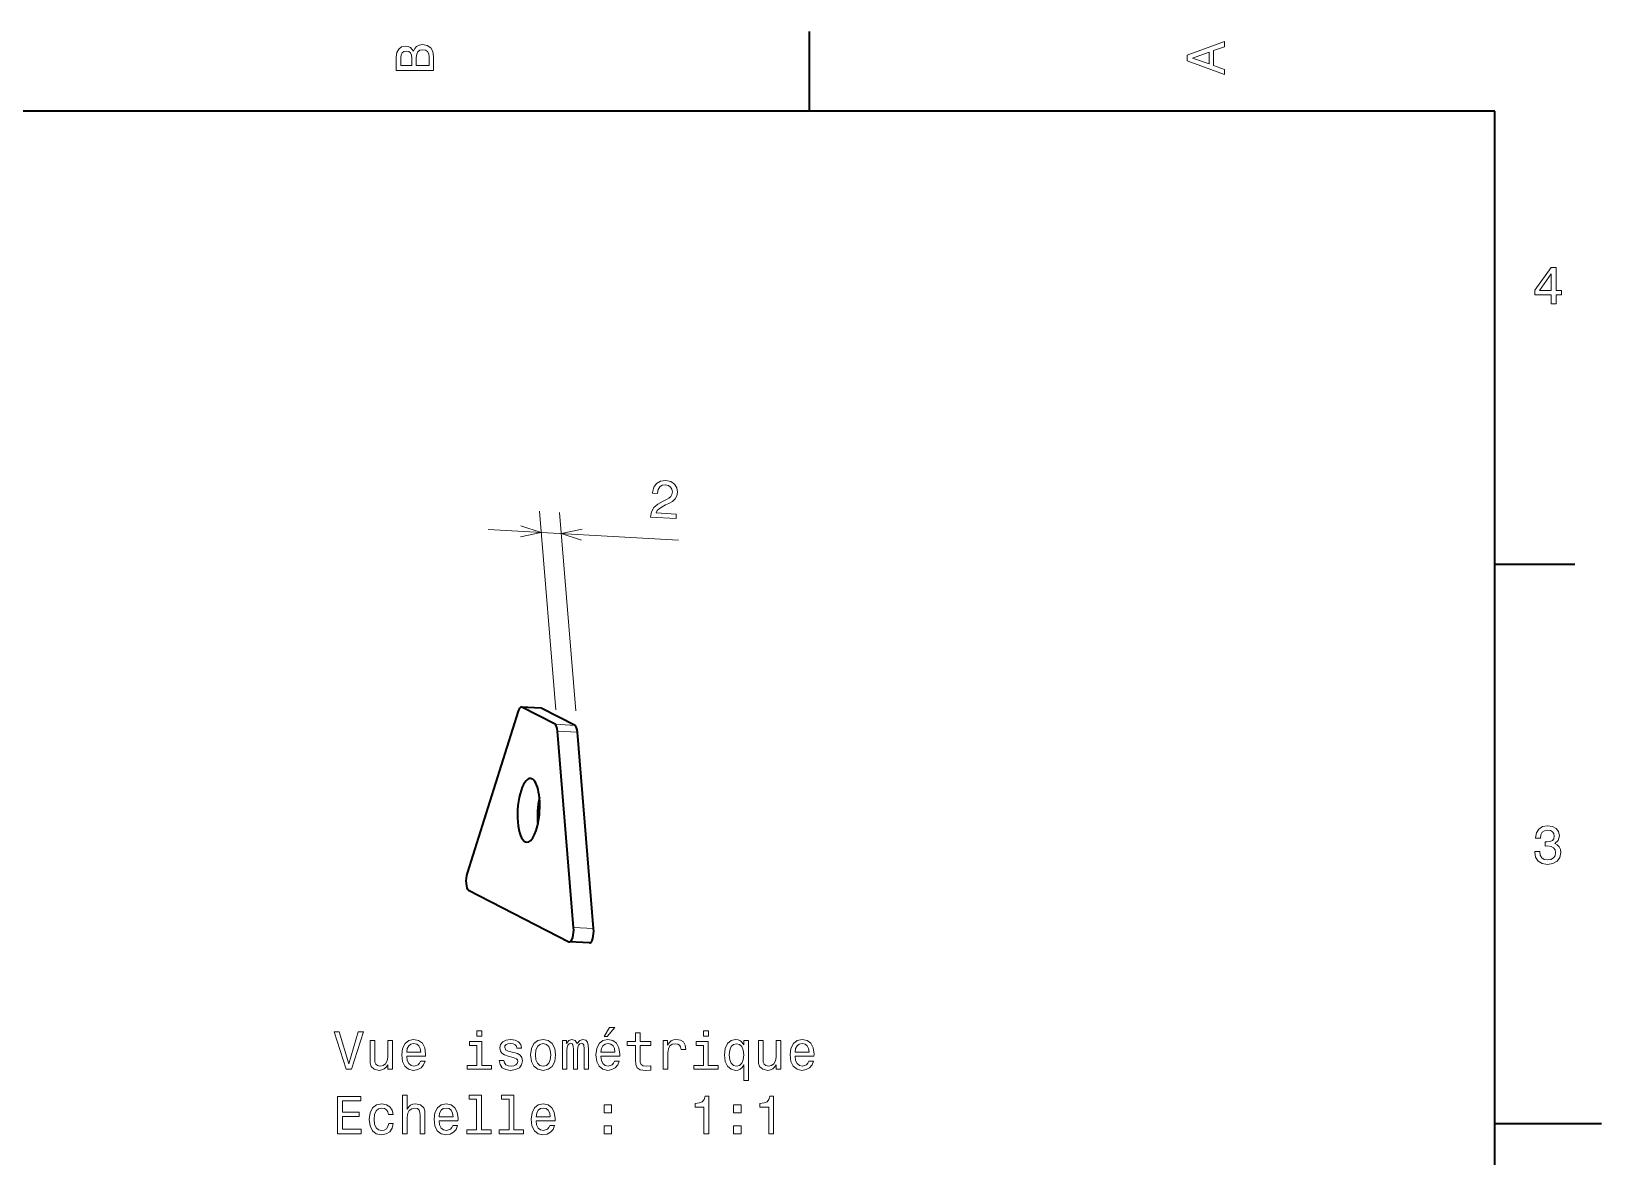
# Model space of a CAD drawing. Extents: x 0 to 297, y 0 to 210.
# Drawn here: x 149.7 to 297, y 101.9 to 207.5 of the extents above; entities that cross this region are included whole.
import ezdxf

# ---------------------------------------------------------------- set-up
doc = ezdxf.new("R2010")
doc.units = 0

msp = doc.modelspace()

# ---------------------------------------------------------------- linework, layer by layer
at = {"color": 7, "lineweight": 35, "ltscale": 0.1875}
for p, q in [((222.699997, 200), (222.699997, 207.5)), ((287, 157.5), (294.5, 157.5))]:
    msp.add_line(p, q, dxfattribs=at)
at = {"color": 7, "lineweight": 35}
for p, q in [((287, 200), (10, 200)), ((287, 10), (287, 200))]:
    msp.add_line(p, q, dxfattribs=at)
at = {"color": 190, "lineweight": 13, "ltscale": 0.467291}
for p, q in [((198.892822, 143.830322), (197.36438, 162.459351)), ((200.767456, 143.726654), (199.239014, 162.355698))]:
    msp.add_line(p, q, dxfattribs=at)
at = {"color": 190, "lineweight": 13, "ltscale": 0.447341}
msp.add_line((192.535522, 160.742126), (210.401855, 159.754135), dxfattribs=at)
at = {"color": 7, "lineweight": 35, "ltscale": 0.398441}
msp.add_line((195.357056, 143.69342), (190.567261, 128.492538), dxfattribs=at)
at = {"color": 7, "lineweight": 35, "ltscale": 0.046937}
for p, q in [((197.530518, 143.978485), (195.655884, 144.082153)), ((202.048706, 121.943756), (200.174072, 122.047424))]:
    msp.add_line(p, q, dxfattribs=at)
at = {"color": 7, "lineweight": 35, "ltscale": 0.087565}
for p, q in [((198.823242, 142.46756), (195.70752, 144.067703)), ((200.697876, 142.363892), (197.582153, 143.964035))]:
    msp.add_line(p, q, dxfattribs=at)
at = {"color": 7, "lineweight": 13, "ltscale": 0.046937}
for p, q in [((197.582153, 143.964035), (195.70752, 144.067703)), ((200.697876, 142.363892), (198.823242, 142.46756)), ((200.93103, 141.733337), (199.056396, 141.837006)), ((202.443848, 123.295692), (200.569214, 123.399361))]:
    msp.add_line(p, q, dxfattribs=at)
at = {"color": 7, "lineweight": 35, "ltscale": 0.46249}
for p, q in [((200.569214, 123.399361), (199.056396, 141.837006)), ((202.443848, 123.295692), (200.93103, 141.733337))]:
    msp.add_line(p, q, dxfattribs=at)
at = {"color": 7, "lineweight": 35, "ltscale": 0.264697}
msp.add_line((190.703979, 126.898788), (200.122437, 122.061874), dxfattribs=at)
at = {"color": 7, "lineweight": 35, "ltscale": 0.25}
msp.add_line((287, 105), (297, 105), dxfattribs=at)
at = {"color": 7, "lineweight": 13}
for points in [[(185.542007, 205.630417), (185.249496, 205.983429), (185.052811, 206.074219), (184.81073, 206.104477), (184.432495, 206.03891), (184.160156, 205.842224), (183.993729, 205.524506), (183.933212, 205.080704), (183.933212, 203.835022), (187.433212, 203.835022), (187.433212, 205.151306), (187.36261, 205.620331), (187.155838, 205.968307), (186.828018, 206.185165), (186.384216, 206.260818), (186.08667, 206.215424), (185.839554, 206.094391), (185.65799, 205.897705)], [(261.633209, 203.466858), (261.633209, 203.930847), (260.604401, 204.298996), (260.604401, 205.695969), (261.633209, 206.064133), (261.633209, 206.538193), (258.128174, 205.257217), (258.128174, 204.742798)], [(185.385666, 204.984879), (185.385666, 204.298996), (184.351807, 204.298996), (184.351807, 205.025223), (184.382065, 205.297562), (184.472839, 205.489197), (184.629181, 205.605194), (184.86116, 205.645538), (185.093155, 205.600143), (185.254532, 205.479111), (185.355408, 205.272339)], [(187.014618, 205.095825), (187.014618, 204.298996), (185.809296, 204.298996), (185.809296, 205.050446), (185.844589, 205.368164), (185.9505, 205.595108), (186.132065, 205.731277), (186.394302, 205.776657), (186.671692, 205.731277), (186.863327, 205.605194), (186.979324, 205.393372)], [(260.17572, 204.460388), (258.632477, 205), (260.17572, 205.539627)], [(292.277374, 181.916794), (292.731262, 181.916794), (292.731262, 182.784225), (293.23056, 182.784225), (293.23056, 183.187683), (292.731262, 183.187683), (292.731262, 185.341141), (292.272339, 185.341141), (290.739197, 183.228027), (290.739197, 182.784225), (292.277374, 182.784225)], [(291.162842, 183.187683), (292.277374, 184.756134), (292.277374, 183.187683)], [(290.729126, 130.51622), (290.729126, 130.480911), (290.809814, 129.996765), (291.046844, 129.633652), (291.420044, 129.401657), (291.914276, 129.315933), (292.438782, 129.401657), (292.832153, 129.623566), (293.08429, 129.976593), (293.175079, 130.430481), (293.134735, 130.728027), (293.023773, 130.970108), (292.842224, 131.156708), (292.600159, 131.292877), (292.927948, 131.565216), (293.043945, 131.998932), (292.968292, 132.392303), (292.751434, 132.68985), (292.398407, 132.87645), (291.914276, 132.942017), (291.460388, 132.861313), (291.112396, 132.63942), (290.885468, 132.286392), (290.809814, 131.817368), (290.809814, 131.782074), (291.258636, 131.782074), (291.299011, 132.104828), (291.430115, 132.336823), (291.641937, 132.478027), (291.939484, 132.528473), (292.201721, 132.488113), (292.393372, 132.382217), (292.509369, 132.210739), (292.554749, 131.97876), (292.509369, 131.731628), (292.388336, 131.565216), (292.176514, 131.46434), (291.889069, 131.434082), (291.692383, 131.439133), (291.692383, 131.04071), (291.939484, 131.050797), (292.257202, 131.005417), (292.494232, 130.884369), (292.635468, 130.687683), (292.685883, 130.430481), (292.630402, 130.13797), (292.484161, 129.921112), (292.252167, 129.784943), (291.944519, 129.739563), (291.626801, 129.789993), (291.394806, 129.941284), (291.248566, 130.183365), (291.193085, 130.51622)], [(180.36441, 113.591988), (179.486877, 110.611443), (178.584152, 113.591988), (178.105042, 113.591988), (179.234726, 110.086945), (179.739044, 110.086945), (180.843506, 113.591988)], [(191.958786, 113.707985), (191.489761, 113.707985), (191.489761, 113.203659), (191.958786, 113.203659)], [(203.427094, 113.163315), (203.72464, 113.163315), (204.425644, 114.02066), (203.931412, 114.02066)], [(206.362244, 112.326141), (206.362244, 110.969513), (206.392502, 110.530746), (206.533722, 110.228157), (206.816132, 110.051643), (207.295242, 109.991127), (207.819733, 110.016342), (207.819733, 110.399628), (207.436447, 110.369362), (207.08847, 110.409714), (206.901871, 110.535789), (206.821182, 110.747604), (206.806046, 111.045158), (206.806046, 112.326141), (207.819733, 112.326141), (207.819733, 112.704376), (206.806046, 112.704376), (206.806046, 113.49617), (206.362244, 113.49617), (206.362244, 112.704376), (205.595673, 112.704376), (205.595673, 112.326141)], [(213.210938, 113.707985), (212.741928, 113.707985), (212.741928, 113.203659), (213.210938, 113.203659)], [(183.566849, 112.795158), (183.123047, 112.795158), (183.123047, 111.231758), (183.072617, 110.868645), (182.926361, 110.6064), (182.699417, 110.445015), (182.401871, 110.394585), (182.164841, 110.434929), (182.013535, 110.555962), (181.927811, 110.762733), (181.907639, 111.055244), (181.907639, 112.795158), (181.463837, 112.795158), (181.463837, 111.0149), (181.478958, 110.65683), (181.574783, 110.359276), (181.867294, 110.086945), (182.336304, 109.991127), (182.58847, 110.026428), (182.805328, 110.117203), (182.991928, 110.273544), (183.143219, 110.500488), (183.143219, 110.086945), (183.566849, 110.086945)], [(184.903305, 111.312447), (186.678528, 111.312447), (186.683563, 111.519218), (186.602875, 112.09919), (186.380981, 112.532913), (186.027954, 112.795158), (185.558929, 112.890976), (185.099991, 112.790115), (184.746964, 112.50769), (184.52002, 112.048759), (184.439331, 111.443573), (184.514984, 110.823257), (184.741928, 110.369362), (185.089905, 110.086945), (185.543793, 109.991127), (185.937164, 110.056686), (186.259933, 110.228157), (186.496964, 110.500488), (186.633133, 110.863602), (186.194382, 110.863602), (186.103592, 110.661873), (185.972473, 110.510574), (185.599274, 110.389542), (185.311813, 110.445015), (185.094955, 110.621529), (184.953735, 110.908989), (184.903305, 111.297318)], [(184.903305, 111.685646), (184.958786, 112.03363), (185.094955, 112.290833), (185.301727, 112.447174), (185.574066, 112.502647), (185.841354, 112.447174), (186.048126, 112.290833), (186.17421, 112.03363), (186.219589, 111.685646)], [(191.943649, 110.460144), (191.943649, 112.704376), (190.803894, 112.704376), (190.803894, 112.326141), (191.499847, 112.326141), (191.499847, 110.460144), (190.592072, 110.460144), (190.592072, 110.086945), (192.861526, 110.086945), (192.861526, 110.460144)], [(194.949417, 111.665474), (194.520752, 111.766342), (194.203018, 111.882332), (194.097107, 112.119362), (194.12738, 112.285789), (194.233276, 112.40683), (194.404755, 112.482475), (194.651871, 112.512733), (194.888901, 112.482475), (195.0755, 112.391701), (195.196533, 112.255531), (195.246979, 112.073975), (195.680695, 112.073975), (195.680695, 112.084061), (195.605042, 112.411873), (195.39827, 112.669075), (195.0755, 112.83046), (194.651871, 112.890976), (194.22319, 112.83046), (193.910522, 112.664032), (193.713837, 112.416916), (193.653305, 112.104233), (193.6987, 111.801643), (193.839905, 111.589828), (194.071899, 111.43853), (194.40979, 111.332619), (194.904037, 111.211586), (195.206619, 111.085503), (195.287323, 110.984642), (195.317581, 110.833344), (195.272186, 110.646744), (195.151154, 110.505531), (194.954468, 110.414757), (194.692215, 110.384499), (194.414841, 110.414757), (194.213104, 110.52066), (194.076935, 110.692131), (194.021469, 110.929161), (193.592789, 110.929161), (193.663391, 110.525703), (193.870163, 110.2332), (194.197983, 110.056686), (194.651871, 109.991127), (195.125931, 110.056686), (195.473907, 110.2332), (195.68573, 110.515617), (195.761383, 110.883774), (195.705902, 111.2015), (195.549561, 111.418358), (195.292358, 111.55957)], [(196.527954, 111.43853), (196.608643, 110.823257), (196.840637, 110.369362), (197.208786, 110.086945), (197.703018, 109.991127), (198.192215, 110.086945), (198.560364, 110.364319), (198.792358, 110.818214), (198.878098, 111.43853), (198.792358, 112.053802), (198.560364, 112.512733), (198.192215, 112.790115), (197.703018, 112.890976), (197.208786, 112.790115), (196.840637, 112.50769), (196.608643, 112.053802)], [(196.981842, 111.443573), (197.027222, 111.897461), (197.168442, 112.225273), (197.395386, 112.427002), (197.703018, 112.497604), (198.005615, 112.427002), (198.232559, 112.230316), (198.373779, 111.897461), (198.42421, 111.443573), (198.373779, 110.984642), (198.232559, 110.651787), (198.005615, 110.450058), (197.703018, 110.384499), (197.395386, 110.450058), (197.168442, 110.651787), (197.027222, 110.984642)], [(199.518585, 110.086945), (199.927094, 110.086945), (199.927094, 111.897461), (199.952301, 112.1698), (200.027954, 112.366486), (200.143951, 112.482475), (200.295242, 112.52787), (200.416275, 112.487518), (200.496979, 112.386658), (200.537323, 112.215187), (200.552444, 111.988243), (200.552444, 110.086945), (200.93573, 110.086945), (200.93573, 111.897461), (200.960953, 112.164757), (201.036591, 112.361443), (201.157639, 112.482475), (201.308929, 112.52787), (201.429962, 112.487518), (201.510666, 112.386658), (201.561096, 111.988243), (201.561096, 110.086945), (201.969589, 110.086945), (201.969589, 111.957985), (201.944382, 112.346313), (201.863678, 112.64386), (201.702301, 112.825417), (201.440063, 112.890976), (201.132416, 112.790115), (200.895386, 112.497604), (200.708786, 112.785072), (200.396103, 112.890976), (200.108643, 112.790115), (199.911957, 112.50769), (199.911957, 112.795158), (199.518585, 112.795158)], [(203.119446, 111.312447), (204.894669, 111.312447), (204.899704, 111.519218), (204.819016, 112.09919), (204.597107, 112.532913), (204.244095, 112.795158), (203.77507, 112.890976), (203.316132, 112.790115), (202.963104, 112.50769), (202.73616, 112.048759), (202.655472, 111.443573), (202.731125, 110.823257), (202.958069, 110.369362), (203.306046, 110.086945), (203.759933, 109.991127), (204.153305, 110.056686), (204.476074, 110.228157), (204.713104, 110.500488), (204.849274, 110.863602), (204.410522, 110.863602), (204.319733, 110.661873), (204.188614, 110.510574), (203.815414, 110.389542), (203.527954, 110.445015), (203.311096, 110.621529), (203.169876, 110.908989), (203.119446, 111.297318)], [(203.119446, 111.685646), (203.174927, 112.03363), (203.311096, 112.290833), (203.517868, 112.447174), (203.790192, 112.502647), (204.057495, 112.447174), (204.264267, 112.290833), (204.39035, 112.03363), (204.43573, 111.685646)], [(208.969589, 110.086945), (209.413391, 110.086945), (209.413391, 111.635216), (209.458786, 112.008415), (209.594955, 112.275703), (209.816849, 112.437088), (210.11441, 112.492561), (210.336304, 112.45726), (210.502731, 112.3564), (210.603592, 112.184929), (210.638901, 111.952942), (211.087738, 111.952942), (211.027222, 112.361443), (210.860809, 112.653946), (210.58342, 112.83046), (210.205185, 112.890976), (209.947983, 112.850632), (209.726074, 112.749771), (209.529388, 112.5783), (209.373047, 112.346313), (209.373047, 112.795158), (208.969589, 112.795158)], [(213.195816, 110.460144), (213.195816, 112.704376), (212.056046, 112.704376), (212.056046, 112.326141), (212.752014, 112.326141), (212.752014, 110.460144), (211.844238, 110.460144), (211.844238, 110.086945), (214.113678, 110.086945), (214.113678, 110.460144)], [(216.539474, 112.376572), (216.383133, 112.603516), (216.206619, 112.7649), (215.999847, 112.855675), (215.762817, 112.890976), (215.334137, 112.790115), (215.001282, 112.50769), (214.784424, 112.053802), (214.708786, 111.443573), (214.784424, 110.8283), (215.001282, 110.374405), (215.334137, 110.086945), (215.762817, 109.991127), (215.999847, 110.021385), (216.201584, 110.107117), (216.378082, 110.263458), (216.539474, 110.500488), (216.539474, 109.037956), (216.983276, 109.037956), (216.983276, 112.795158), (216.539474, 112.795158)], [(215.162674, 111.443573), (215.208069, 111.892418), (215.349274, 112.22023), (215.561096, 112.421959), (215.83847, 112.492561), (216.130981, 112.421959), (216.352875, 112.225273), (216.483994, 111.897461), (216.534424, 111.443573), (216.483994, 110.984642), (216.352875, 110.65683), (216.130981, 110.455101), (215.83847, 110.389542), (215.561096, 110.455101), (215.349274, 110.65683), (215.208069, 110.989685)], [(219.99913, 112.795158), (219.555328, 112.795158), (219.555328, 111.231758), (219.504883, 110.868645), (219.358643, 110.6064), (219.131683, 110.445015), (218.834137, 110.394585), (218.597107, 110.434929), (218.445816, 110.555962), (218.360077, 110.762733), (218.339905, 111.055244), (218.339905, 112.795158), (217.896103, 112.795158), (217.896103, 111.0149), (217.911224, 110.65683), (218.00705, 110.359276), (218.299561, 110.086945), (218.768585, 109.991127), (219.020737, 110.026428), (219.23761, 110.117203), (219.424194, 110.273544), (219.5755, 110.500488), (219.5755, 110.086945), (219.99913, 110.086945)], [(221.335587, 111.312447), (223.110794, 111.312447), (223.115845, 111.519218), (223.035156, 112.09919), (222.813248, 112.532913), (222.46022, 112.795158), (221.991211, 112.890976), (221.532272, 112.790115), (221.179245, 112.50769), (220.952301, 112.048759), (220.871613, 111.443573), (220.94725, 110.823257), (221.174194, 110.369362), (221.522186, 110.086945), (221.976074, 109.991127), (222.369446, 110.056686), (222.692215, 110.228157), (222.929245, 110.500488), (223.065414, 110.863602), (222.626648, 110.863602), (222.535873, 110.661873), (222.404755, 110.510574), (222.031555, 110.389542), (221.74408, 110.445015), (221.527222, 110.621529), (221.386017, 110.908989), (221.335587, 111.297318)], [(221.335587, 111.685646), (221.391052, 112.03363), (221.527222, 112.290833), (221.733994, 112.447174), (222.006332, 112.502647), (222.273621, 112.447174), (222.480392, 112.290833), (222.606476, 112.03363), (222.651855, 111.685646)], [(178.427811, 104.040115), (180.64682, 104.040115), (180.64682, 104.463745), (178.891785, 104.463745), (178.891785, 105.648903), (180.455185, 105.648903), (180.455185, 106.06749), (178.891785, 106.06749), (178.891785, 107.116486), (180.606476, 107.116486), (180.606476, 107.540115), (178.427811, 107.540115)], [(184.514984, 104.040115), (184.958786, 104.040115), (184.958786, 105.603516), (185.004181, 105.961586), (185.150421, 106.223831), (185.37738, 106.385216), (185.679962, 106.445732), (185.922043, 106.395302), (186.073334, 106.259132), (186.148987, 106.032188), (186.17421, 105.729599), (186.17421, 104.040115), (186.618011, 104.040115), (186.618011, 105.820374), (186.597839, 106.178444), (186.50705, 106.475998), (186.209503, 106.748329), (185.745529, 106.844147), (185.493362, 106.808846), (185.276505, 106.713028), (185.094955, 106.561729), (184.958786, 106.354958), (184.958786, 107.661156), (184.514984, 107.661156)], [(191.469589, 107.287956), (191.469589, 104.413315), (190.556763, 104.413315), (190.556763, 104.040115), (192.821182, 104.040115), (192.821182, 104.413315), (191.913391, 104.413315), (191.913391, 107.661156), (190.773621, 107.661156), (190.773621, 107.287956)], [(194.505615, 107.287956), (194.505615, 104.413315), (193.592789, 104.413315), (193.592789, 104.040115), (195.857208, 104.040115), (195.857208, 104.413315), (194.949417, 104.413315), (194.949417, 107.661156), (193.809647, 107.661156), (193.809647, 107.287956)], [(212.792358, 104.040115), (213.251282, 104.040115), (213.251282, 107.565331), (212.908356, 107.565331), (212.817566, 107.257698), (212.636017, 107.050919), (212.358643, 106.929886), (211.975357, 106.889542), (211.975357, 106.531471), (212.792358, 106.531471)], [(218.86441, 104.040115), (219.323334, 104.040115), (219.323334, 107.565331), (218.980392, 107.565331), (218.889618, 107.257698), (218.708069, 107.050919), (218.430679, 106.929886), (218.047394, 106.889542), (218.047394, 106.531471), (218.86441, 106.531471)], [(183.203735, 105.850632), (183.642502, 105.850632), (183.551727, 106.254089), (183.334869, 106.571815), (182.996964, 106.768501), (182.558212, 106.844147), (182.074066, 106.743286), (181.705902, 106.460861), (181.473923, 106.00193), (181.393219, 105.386658), (181.468872, 104.776428), (181.695816, 104.322533), (182.053894, 104.040115), (182.543076, 103.944298), (182.976791, 104.019943), (183.314697, 104.231758), (183.546677, 104.564613), (183.647552, 105.008415), (183.223923, 105.008415), (183.14827, 104.725998), (183.00705, 104.514175), (182.805328, 104.383057), (182.558212, 104.342712), (182.25058, 104.408272), (182.028671, 104.610001), (181.892502, 104.937813), (181.847107, 105.401787), (181.892502, 105.855675), (182.033707, 106.183487), (182.260666, 106.385216), (182.558212, 106.455818), (182.82045, 106.410431), (183.017151, 106.294441), (183.14827, 106.102798)], [(187.939331, 105.265617), (189.714554, 105.265617), (189.719589, 105.472389), (189.638901, 106.052361), (189.416992, 106.486084), (189.06398, 106.748329), (188.594955, 106.844147), (188.136017, 106.743286), (187.78299, 106.460861), (187.556046, 106.00193), (187.475357, 105.396744), (187.55101, 104.776428), (187.777954, 104.322533), (188.125931, 104.040115), (188.579819, 103.944298), (188.97319, 104.009857), (189.295959, 104.181328), (189.53299, 104.453659), (189.669159, 104.816772), (189.230408, 104.816772), (189.139618, 104.615044), (189.008499, 104.463745), (188.6353, 104.342712), (188.347839, 104.398186), (188.130981, 104.574699), (187.989761, 104.86216), (187.939331, 105.250488)], [(187.939331, 105.638817), (187.994812, 105.986801), (188.130981, 106.244003), (188.337753, 106.400345), (188.610077, 106.455818), (188.87738, 106.400345), (189.084152, 106.244003), (189.21022, 105.986801), (189.255615, 105.638817)], [(197.047409, 105.265617), (198.822617, 105.265617), (198.827667, 105.472389), (198.746979, 106.052361), (198.52507, 106.486084), (198.172043, 106.748329), (197.703018, 106.844147), (197.244095, 106.743286), (196.891068, 106.460861), (196.664124, 106.00193), (196.58342, 105.396744), (196.659073, 104.776428), (196.886017, 104.322533), (197.234009, 104.040115), (197.687897, 103.944298), (198.081268, 104.009857), (198.404037, 104.181328), (198.641068, 104.453659), (198.777222, 104.816772), (198.33847, 104.816772), (198.247696, 104.615044), (198.116562, 104.463745), (197.743362, 104.342712), (197.455902, 104.398186), (197.239044, 104.574699), (197.097839, 104.86216), (197.047409, 105.250488)], [(197.047409, 105.638817), (197.102875, 105.986801), (197.239044, 106.244003), (197.445816, 106.400345), (197.718155, 106.455818), (197.985443, 106.400345), (198.192215, 106.244003), (198.318298, 105.986801), (198.363678, 105.638817)], [(203.427094, 105.996887), (204.123047, 105.996887), (204.123047, 106.748329), (203.427094, 106.748329)], [(215.571167, 105.996887), (216.267136, 105.996887), (216.267136, 106.748329), (215.571167, 106.748329)], [(203.427094, 104.040115), (204.123047, 104.040115), (204.123047, 104.791557), (203.427094, 104.791557)], [(215.571167, 104.040115), (216.267136, 104.040115), (216.267136, 104.791557), (215.571167, 104.791557)]]:
    msp.add_lwpolyline(points, close=True, dxfattribs=at)
at = {"color": 190, "lineweight": 13}
msp.add_lwpolyline([(207.7677, 161.902847), (210.169678, 161.77002), (210.193604, 162.203079), (208.295288, 162.30806), (208.414063, 162.538879), (208.606201, 162.72525), (209.184937, 163.051849), (209.490356, 163.186493), (209.834717, 163.384644), (210.085327, 163.623322), (210.237671, 163.912903), (210.306641, 164.247498), (210.244507, 164.675232), (210.026245, 165.02066), (209.675293, 165.252197), (209.211182, 165.353622), (208.723022, 165.294754), (208.342407, 165.078415), (208.084839, 164.713837), (207.976685, 164.219772), (207.972778, 164.149277), (208.43103, 164.123932), (208.433228, 164.164215), (208.497437, 164.504135), (208.647339, 164.748383), (208.872803, 164.897552), (209.162964, 164.937073), (209.452148, 164.87056), (209.661743, 164.732697), (209.79187, 164.528519), (209.828613, 164.278992), (209.780518, 164.049316), (209.67395, 163.858215), (209.503418, 163.695923), (209.273438, 163.557098), (208.967529, 163.412399), (208.456665, 163.127472), (208.090942, 162.814346), (207.862183, 162.422928), (207.768555, 161.917953)], close=True, dxfattribs=at)
for points in [[(195.570435, 160.055878), (197.527954, 160.466064), (195.627563, 161.089569)], [(201.359985, 160.772568), (199.402466, 160.362396), (201.302856, 159.738876)]]:
    msp.add_lwpolyline(points, dxfattribs=at)
at = {"color": 7, "lineweight": 35}
for centre, major_axis, start_param, end_param in [((195.600708, 143.083679), (0.055176, 0.998474), 6.2831750345, 7.2162716415), ((195.600708, 143.083679), (0.055176, 0.998474), 6.1308156965, 6.2831750345), ((197.475342, 142.980011), (0.055176, 0.998474), 6.1308156965, 6.2831750345), ((198.716431, 141.483551), (0.055176, 0.998474), 5.0932236354, 6.1308156965), ((200.591064, 141.379883), (0.055176, 0.998474), 5.0932236354, 6.1308156965), ((196.346802, 134.389542), (0.165649, 2.995422), 0.0000284226, 3.1416210762), ((196.346802, 134.389542), (0.165649, 2.995422), 4.595781289, 6.2832137298), ((198.221436, 134.285873), (0.165649, 2.995422), 1.1379744314, 2.0035902372), ((196.346802, 134.389542), (0.165649, 2.995422), 3.1416210762, 4.595781289), ((190.810791, 127.882805), (0.055176, 0.998474), 0.9330863344, 2.9892230429), ((200.229248, 123.045898), (0.055176, 0.998474), 3.1416227086, 5.0932236354), ((202.103882, 122.94223), (0.055176, 0.998474), 3.1416227086, 5.0932236354), ((200.229248, 123.045898), (0.055176, 0.998474), 2.9892230429, 3.1416227086)]:
    msp.add_ellipse(centre, major_axis=major_axis, ratio=0.344612, start_param=start_param, end_param=end_param, dxfattribs=at)

doc.saveas('drawing.dxf')
